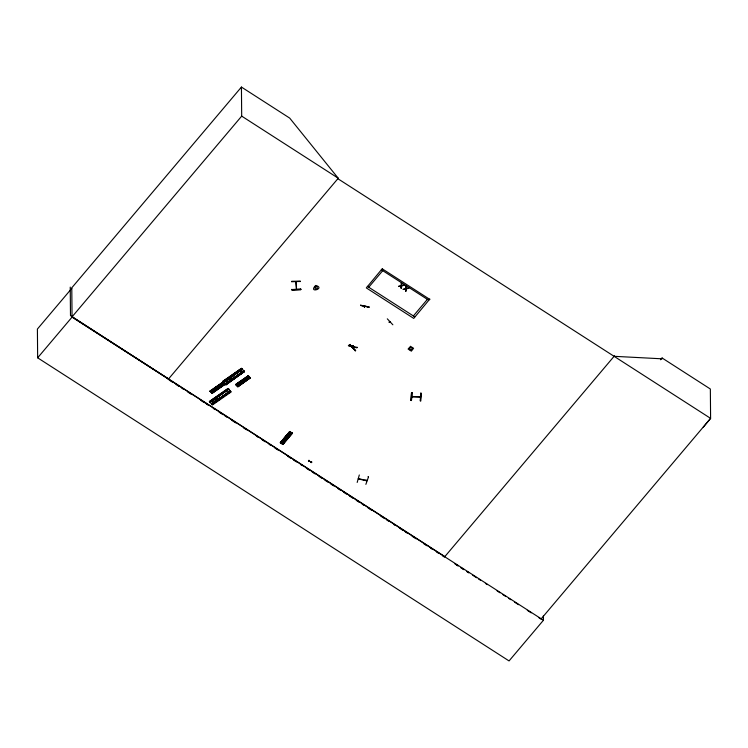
<?xml version="1.0" encoding="UTF-8"?>
<svg xmlns="http://www.w3.org/2000/svg" width="748" height="748" viewBox="0 0 748 748"><rect width="100%" height="100%" fill="white"/><g stroke="black" fill="none" stroke-linecap="round" stroke-linejoin="round"><path stroke-width="1.12" d="M353.589 347.1L352.916 347.474L353.851 346.96M352.654 346.408L353.252 345.819L352.776 345.716M364.94 306.465L364.398 307.054M411.998 392.822L411.503 392.794L410.989 400.498L411.475 400.526L411.998 392.578L411.419 400.302M411.026 400.47L411.55 392.765M420.479 396.964L411.839 396.543L412.606 396.552M412.616 396.851L411.821 396.814L420.526 396.917M420.825 393.252L421.32 393.28L420.797 400.984L420.311 400.956L420.825 393.009L420.367 400.741M398.534 286.269L401.087 285.614L401.283 282.959M400.919 287.802L401.461 288.391L401.648 285.773M403.153 289.233L405.697 288.578L405.893 285.932M405.528 290.766L406.08 291.355L406.267 288.737M404.238 284.866L401.639 285.465L401.816 283.305M408.857 287.83L406.258 288.429L406.435 286.278M400.919 288.036L401.096 285.923M405.538 291.009L405.715 288.887M295.769 281.846L296.554 289.336M357.077 347.194L356.946 347.848L348.418 345.8L348.531 345.211M357.058 347.465L348.512 345.473M364.351 307.045L364.921 306.54M308.485 460.955C308.466 459.431 310.523 461.179 308.924 461.338M309.494 460.768L308.428 461.02L308.961 460.394M310.719 462.161C311.056 463.61 312.683 461.497 311.018 461.684M311.729 462.142L310.738 462.273L311.271 461.647M357.179 482.432L359.311 474.971M359.321 478.542L359.059 479.103M358.292 478.898L359.171 478.729M366.866 480.796L366.174 480.319M368.474 477.018L365.866 484.358M360.527 305.436L369.194 307.007L360.536 305.165M364.416 307.148L364.622 306.474M352.682 346.324L352.888 345.651M353.206 345.754L353.047 346.333M360.545 305.334L369.091 307.288M349.868 344.912L355.721 350.709L349.905 344.865L350.251 344.417M355.337 350.971L350.158 344.688M295.806 281.687L295.843 282.248M390.129 322.005L389.353 322.491L389.156 321.986M703.288 427.145L710.6 418.366L710.348 389.007L662.092 357.983L660.587 359.76M539.009 617.867L540.954 619.12L710.6 418.366L337.797 178.66L338.199 178.183L289.691 118.091L241.436 87.067L71.789 287.812L72.051 317.115L37.652 357.815L509.051 660.933L543.45 620.232L543.413 615.632M71.799 288.354L37.4 329.055L37.652 357.815M241.436 87.067L241.688 116.127L72.042 316.871L444.845 556.587M168.15 379.404L338.264 178.23L241.688 116.127M315.6 285.446C307.68 293.889 325.95 288.289 315.815 285.456M429.801 299.041L413.738 318.405L366.324 287.915L382.378 268.551M280.444 442.657L289.944 431.521L280.276 442.76L282.996 444.518L292.487 433.288L289.757 431.512L280.322 442.797M289.766 431.531L280.425 442.797M290.28 431.858L280.93 443.125M290.402 431.811L280.762 443.078L290.579 432.045M281.089 443.284L290.533 432.017M282.52 444.219L291.711 432.793L292.3 433.055L282.679 444.331L292.131 433.064M291.655 432.755L282.164 443.985M614.491 355.842L444.452 557.064L442.489 555.801M358.376 478.636L366.847 480.515M296.489 289.308L296.161 281.697M244.446 371.522L225.709 384.584L222.726 381.387L241.464 368.325L244.418 371.41L225.887 384.874L244.418 371.485L225.475 384.435L225.896 384.883M241.885 368.792L223.119 381.835L241.679 368.39L222.801 381.471M222.726 381.387L223.166 381.863L241.651 368.446M211.955 393.055L209.982 391.101L222.474 382.387L224.587 384.715L212.067 393.411L211.45 392.728L224.082 384.051L224.344 384.453L211.965 393.233L224.447 384.491M210.029 391.157L222.614 382.424L222.998 382.892L210.497 391.606L210.123 391.045M242.24 369.091L223.278 382.004L241.997 368.914L242.436 369.381L223.633 382.378L242.417 369.372L241.997 368.914M222.736 382.686L210.225 391.372L222.979 382.817L210.618 391.802L222.979 382.817M223.334 382.06L242.212 368.97M224.204 384.304L211.693 392.999L224.437 384.444M224.933 383.827L225.363 384.294L224.933 383.827L243.876 370.821L225.354 384.294L244.054 371.204M243.904 370.933L224.998 383.911M225.475 384.435L244.39 371.466M209.309 401.526L228.028 388.436L231.197 391.924L212.451 404.986L209.534 401.676M228.243 388.577L209.505 401.564M209.833 402.087L228.776 389.082L210.253 402.546L209.833 402.087L210.197 402.489M209.842 402.106L228.776 389.082M210.02 402.2L228.785 389.156M236.237 384.949L248.729 376.188L236.218 384.94L235.732 384.472L248.373 375.795L250.197 377.815L237.836 386.791L250.215 377.89L249.701 377.375L237.2 386.09L237.845 386.8M237.602 386.538L250.197 377.815L237.724 386.604L235.732 384.472L248.261 375.795L236.013 384.781M248.85 376.44L236.349 385.155L248.617 376.188M211.506 403.957L230.44 390.933L211.74 404.107M230.44 390.933L211.562 404.014L230.234 390.867M237.228 386.136L249.841 377.422M212.049 404.546L230.767 391.456M387.296 318.826L392.859 324.791M389.727 321.79L389.184 322.173L389.848 321.734M353.252 347.717L353.832 347.362L353.131 347.801M366.735 480.796L358.46 478.972M398.544 286.512L401.096 286.166M403.153 289.476L405.715 289.13M401.657 286.017L404.238 285.1M406.267 288.98L408.857 288.074M410.54 346.333L408.09 349.054L411.363 351.158L413.579 348.288L410.54 346.371M300.378 281.51L291.524 281.426L300.369 281.239M291.935 289.962L300.771 289.616L291.935 290L291.916 289.326M614.089 356.31L662.102 358.816L662.092 357.983M368.474 477.028L367.997 476.682M223.269 381.976L223.689 382.443M382.387 268.915L429.801 299.396M401.283 283.202L401.816 283.548M405.893 286.166L406.435 286.512M288.971 432.671L291.337 434.195M72.051 317.115L543.45 620.232M169.132 380.031L173.05 382.555M175.995 384.444L178.931 386.333M181.867 388.221L183.83 389.484M187.748 391.999L191.666 394.523M200.483 400.189L204.41 402.714M206.364 403.976L208.327 405.229M213.227 408.38L215.181 409.642M219.099 412.157L223.026 414.682M224.98 415.944L226.943 417.206M231.843 420.348L235.76 422.872M243.596 427.912L246.531 429.801M256.33 436.103L258.294 437.365M262.211 439.88L265.147 441.769M269.074 444.293L271.028 445.556M274.946 448.071L277.891 449.959M287.69 456.261L290.626 458.15M293.562 460.039L296.507 461.927M300.425 464.452L302.379 465.714M306.306 468.229L309.242 470.118M312.178 472.016L315.123 473.905M319.041 476.42L321.977 478.309M324.922 480.197L327.858 482.095M330.794 483.984L333.739 485.873M337.657 488.388L340.592 490.286M343.538 492.175L346.474 494.063M349.41 495.952L353.327 498.467M356.272 500.365L359.208 502.254M362.154 504.143L364.108 505.405M368.025 507.92L371.943 510.445M380.769 516.111L384.687 518.635M386.641 519.888L388.605 521.15M393.504 524.301L395.458 525.564M399.385 528.079L403.303 530.603M405.257 531.865L407.221 533.118M412.12 536.269L416.038 538.794M423.873 543.833L426.818 545.722M430.736 548.237L432.69 549.5M436.617 552.024L438.571 553.286M455.177 563.955L458.094 565.834M461.02 567.713L463.947 569.602M466.874 571.481L468.818 572.734M472.717 575.24L476.616 577.746M478.57 578.999L480.515 580.252M485.396 583.384L487.341 584.637M497.093 590.911L500.019 592.79M502.937 594.669L505.863 596.549M508.79 598.428L510.734 599.681M514.633 602.196L518.532 604.702M527.312 610.34L531.211 612.846M168.552 378.927L70.49 315.619L70.237 287.092M455.158 563.973L458.075 565.862M461.002 567.741L463.919 569.63M466.836 571.519L468.781 572.772M296.171 281.837L296.152 282.23M249.963 377.675L237.359 386.211M211.478 392.765L224.101 384.126M247.092 376.683L248.934 378.694M239.762 369.727L242.511 372.738M241.651 380.48L243.483 382.387M231.6 375.412L234.358 378.423M229.701 376.73L232.45 379.75M228.018 377.918L230.767 380.928M226.111 379.245L228.869 382.256M224.839 380.124L227.598 383.135M221.343 383.322L223.175 385.332M226.326 389.83L229.084 392.85M217.733 389.119L215.892 387.006M213.507 388.782L215.34 390.69M218.164 395.514L220.922 398.534M216.266 396.842L219.024 399.853M214.583 398.02L217.331 401.04M212.675 399.348L215.433 402.368M211.413 400.236L214.162 403.247M300.369 281.37L291.533 281.744M300.771 289.644L300.752 288.98M428.772 300.247L381.358 269.766M427.389 299.359L413.373 315.946M419.591 396.627L419.572 397.188M414.757 316.834L367.343 286.344M412.728 396.29L412.709 396.851M382.742 270.654L368.727 287.232M365.987 480.02L365.912 480.581M287.204 438.983L284.829 437.458M286.241 440.123L283.866 438.599M285.39 441.142L283.015 439.609M284.427 442.274L282.052 440.75M283.782 443.04L281.407 441.516M242.221 383.275L240.379 381.265M241.099 384.061L239.257 382.05M239.828 384.949L237.986 382.939M238.977 385.538L237.144 383.528M216.462 389.904L214.629 387.894M214.068 391.578L212.236 389.568M213.227 392.167L211.385 390.157M314.712 287.223L315.422 289.055L317.526 288.438L316.815 286.596L314.712 287.223M409.446 348.129L410.147 349.971L412.26 349.353L411.55 347.511L409.446 348.129M300.752 289.214L291.916 289.57L300.752 289.252"/></g></svg>
